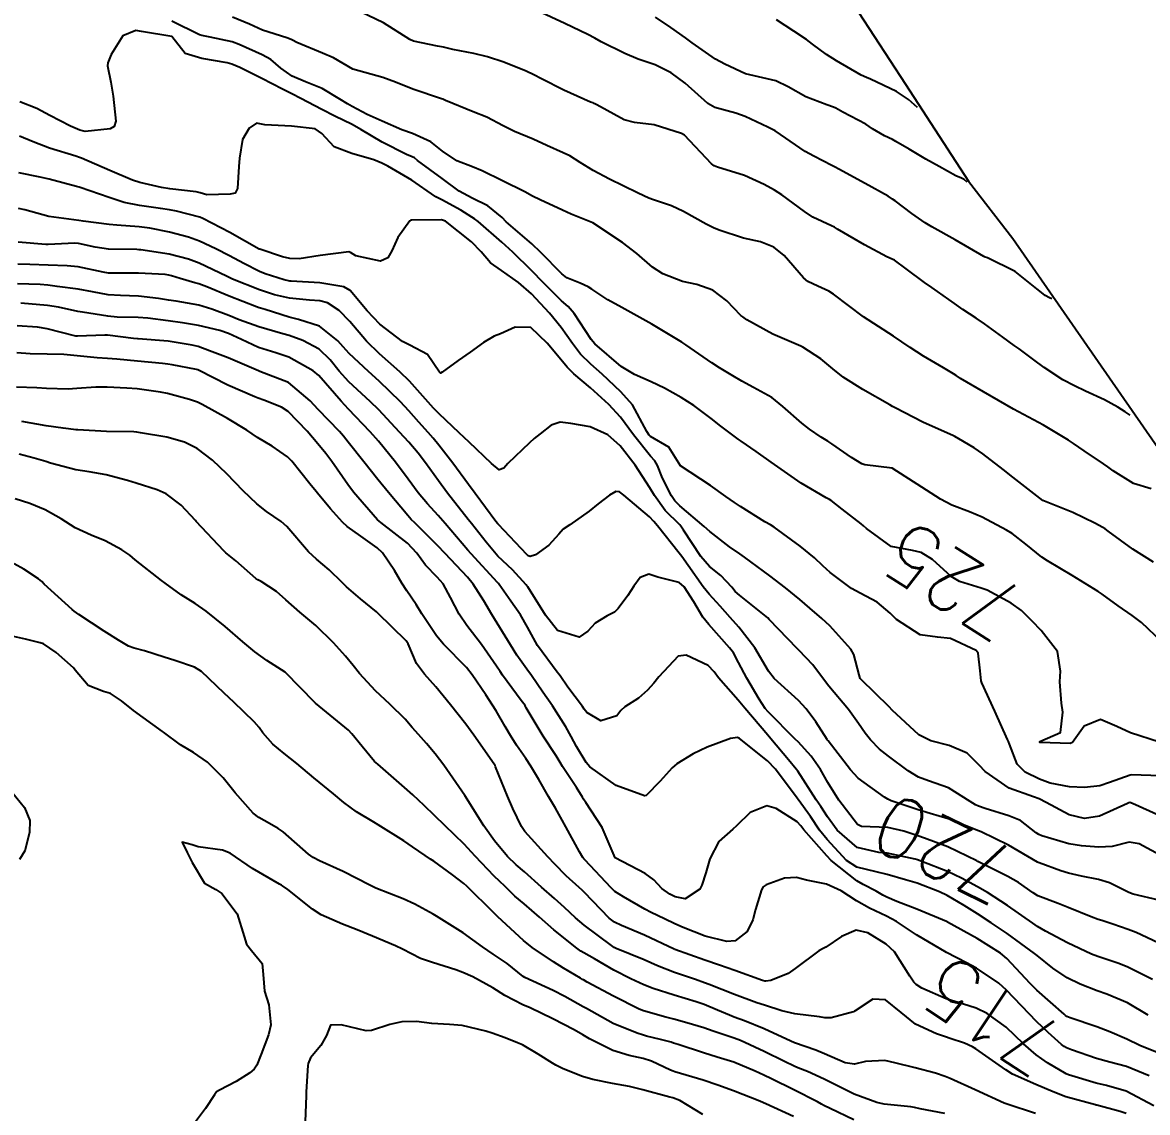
# Model space of a CAD drawing. Header units: metres. Extents: x 298520 to 308411, y 7433745 to 7450750.
# Drawn here: x 305532.9 to 305607.4, y 7436467 to 7436539.2 of the extents above; entities that cross this region are included whole.
import ezdxf
from ezdxf.enums import TextEntityAlignment as Align

# ---------------------------------------------------------------- set-up
doc = ezdxf.new("R2010")
doc.units = ezdxf.units.M
doc.header["$LTSCALE"] = 10
for name, color, linetype in [('Area', 45, 'Continuous'), ('Cotas', 45, 'Continuous'), ('Curvas de Nivel 1m', 11, 'Continuous'), ('Curvas de Nivel 5m', 15, 'Continuous')]:
    doc.layers.add(name, color=color, linetype=linetype)
doc.styles.add('Style-STANDARD', font='STANDARD.shx')

msp = doc.modelspace()

# ---------------------------------------------------------------- linework, layer by layer
at = {"layer": 'Area'}
msp.add_polyline3d([(305587.19, 7436541.479, 732.199), (305591.338, 7436535.098, 731.089), (305595.517, 7436528.677, 730.798), (305598.457, 7436524.889, 729.808), (305609.538, 7436508.888, 736.988), (305611.935, 7436505.524, 727.309), (305613.51, 7436502.892, 727.559), (305615.426, 7436500.103, 727.449), (305616.192, 7436498.815, 727.229), (305619.099, 7436494.772, 728.518), (305624.853, 7436486.191, 725.848), (305626.851, 7436483.36, 725.388), (305631.891, 7436475.704, 724.299), (305632.392, 7436474.689, 723.289), (305636.341, 7436469.29, 735.908), (305644.029, 7436458.273, 731.272), (305644.066, 7436458.146, 715.931), (305645.692, 7436455.787, 710.959), (305645.87, 7436455.41, 710.259), (305648.29, 7436452.098, 717.808)], dxfattribs=at)
at = {"layer": 'Curvas de Nivel 1m', "flags": 128}
for points, elevation in [([(305606.213, 7436513.2), (305605.891, 7436513.404), (305605.395, 7436513.708), (305604.503, 7436514.202), (305603.256, 7436514.778), (305602.517, 7436515.123), (305601.762, 7436515.538), (305600.531, 7436516.355), (305599.833, 7436516.857), (305598.858, 7436517.575), (305598.546, 7436517.81), (305597.795, 7436518.347), (305596.568, 7436519.242), (305596.016, 7436519.608), (305595.138, 7436520.181), (305594.582, 7436520.582), (305593.086, 7436521.645), (305592.596, 7436521.976), (305591.381, 7436522.886), (305590.611, 7436523.445), (305590.464, 7436523.524), (305590.112, 7436523.678), (305588.624, 7436524.469), (305586.855, 7436525.502), (305586.642, 7436525.626), (305586.453, 7436525.723), (305585.212, 7436526.305), (305584.652, 7436526.664), (305583.15, 7436527.765), (305582.668, 7436528.076), (305581.987, 7436528.463), (305580.682, 7436529.055), (305578.896, 7436529.611), (305578.691, 7436529.689), (305578.505, 7436529.822), (305576.712, 7436531.715), (305576.524, 7436531.842), (305574.718, 7436532.416), (305573.412, 7436532.572), (305572.721, 7436532.74), (305570.91, 7436533.729), (305570.732, 7436533.828), (305570.674, 7436533.853), (305570.508, 7436533.913), (305568.744, 7436534.692), (305567.259, 7436535.451), (305566.759, 7436535.715), (305566.247, 7436535.965), (305564.769, 7436536.558), (305563.689, 7436536.914), (305562.774, 7436537.125), (305561.398, 7436537.402), (305560.778, 7436537.539), (305560.363, 7436537.621), (305558.782, 7436537.947), (305558.539, 7436538.062), (305556.799, 7436539.167), (305554.813, 7436540.1)], 729), ([(305607.761, 7436503.466), (305606.386, 7436504.322), (305604.754, 7436505.505), (305604.552, 7436505.656), (305604.405, 7436505.757), (305603.881, 7436506.043), (305602.415, 7436506.751), (305600.423, 7436507.55), (305598.445, 7436509.078), (305597.8, 7436509.587), (305596.463, 7436510.635), (305595.883, 7436511.025), (305594.874, 7436511.624), (305594.619, 7436511.773), (305594.475, 7436511.844), (305594.115, 7436511.995), (305592.484, 7436512.724), (305590.654, 7436513.668), (305590.494, 7436513.759), (305590.302, 7436513.867), (305588.511, 7436514.885), (305587.217, 7436515.713), (305586.528, 7436516.264), (305585.731, 7436516.928), (305584.542, 7436517.692), (305584.416, 7436517.751), (305582.555, 7436518.56), (305580.851, 7436519.505), (305580.571, 7436519.689), (305580.456, 7436519.792), (305579.524, 7436520.747), (305578.589, 7436521.465), (305577.545, 7436521.83), (305576.595, 7436522.042), (305575.279, 7436522.539), (305574.604, 7436522.989), (305573.572, 7436523.88), (305572.624, 7436524.608), (305570.643, 7436525.91), (305569.215, 7436526.498), (305568.651, 7436526.753), (305567.165, 7436527.448), (305566.66, 7436527.694), (305566.147, 7436527.965), (305564.674, 7436528.711), (305563.329, 7436529.354), (305562.687, 7436529.626), (305561.653, 7436530.02), (305560.699, 7436530.665), (305559.937, 7436531.274), (305558.711, 7436531.826), (305558.02, 7436532.067), (305556.719, 7436532.643), (305555.717, 7436533.096), (305554.728, 7436533.622), (305554.422, 7436533.797), (305553.907, 7436534.112), (305552.743, 7436534.815), (305551.628, 7436535.263), (305550.755, 7436535.638), (305550.009, 7436536.161), (305549.34, 7436536.743), (305548.772, 7436537.049), (305547.254, 7436537.72), (305546.78, 7436537.893), (305545.33, 7436538.215), (305544.784, 7436538.318), (305544.633, 7436538.375), (305542.798, 7436539.28)], 727), ([(305607.592, 7436508.312), (305606.441, 7436508.667), (305605.079, 7436509.501), (305604.724, 7436509.774), (305604.457, 7436509.964), (305603.162, 7436510.827), (305602.471, 7436511.306), (305602.133, 7436511.533), (305600.483, 7436512.527), (305599.811, 7436512.885), (305598.493, 7436513.58), (305596.51, 7436514.723), (305594.98, 7436515.623), (305594.702, 7436515.805), (305594.526, 7436515.922), (305593.852, 7436516.314), (305592.537, 7436517.09), (305591.663, 7436517.659), (305590.554, 7436518.417), (305588.573, 7436519.7), (305586.588, 7436521.197), (305586.26, 7436521.395), (305585.534, 7436521.736), (305584.889, 7436522.039), (305584.598, 7436522.275), (305583.307, 7436523.763), (305582.621, 7436524.317), (305581.74, 7436524.665), (305580.63, 7436524.906), (305579.021, 7436525.43), (305578.639, 7436525.587), (305578.154, 7436525.825), (305576.651, 7436526.676), (305575.858, 7436527.055), (305574.659, 7436527.44), (305574.351, 7436527.556), (305573.654, 7436527.875), (305572.67, 7436528.359), (305571.761, 7436528.815), (305570.685, 7436529.381), (305569.814, 7436529.923), (305569.129, 7436530.365), (305568.699, 7436530.563), (305567.614, 7436531.041), (305566.708, 7436531.452), (305565.46, 7436531.973), (305564.717, 7436532.343), (305563.635, 7436532.909), (305562.726, 7436533.279), (305560.904, 7436534.028), (305560.734, 7436534.1), (305560.629, 7436534.137), (305558.743, 7436534.763), (305557.592, 7436535.23), (305556.755, 7436535.541), (305554.763, 7436536.1), (305553.486, 7436536.835), (305552.773, 7436537.162), (305551.074, 7436537.853), (305550.782, 7436538.013), (305550.688, 7436538.058), (305550.408, 7436538.156), (305548.79, 7436538.675), (305547.924, 7436539.061), (305546.803, 7436539.531)], 728), ([(305595.433, 7436528.62), (305595.237, 7436528.79), (305595.059, 7436528.873), (305594.684, 7436529.025), (305593.563, 7436529.641), (305592.698, 7436530.145), (305591.577, 7436530.789), (305590.709, 7436531.314), (305590.477, 7436531.44), (305589.954, 7436531.681), (305589.17, 7436532.145), (305588.72, 7436532.458), (305587.19, 7436533.254), (305586.731, 7436533.506), (305586.582, 7436533.573), (305586.144, 7436533.729), (305584.741, 7436534.263), (305583.59, 7436534.922), (305582.756, 7436535.316), (305580.763, 7436535.79), (305579.38, 7436536.422), (305578.772, 7436536.757), (305577.224, 7436537.836), (305576.788, 7436538.156), (305575.804, 7436538.844), (305574.808, 7436539.531)], 731), ([(305592.143, 7436533.55), (305591.533, 7436534.082), (305590.747, 7436534.616), (305589.034, 7436535.421), (305588.76, 7436535.532), (305588.414, 7436535.703), (305586.772, 7436536.649), (305586.111, 7436537.065), (305585.192, 7436537.744), (305584.787, 7436538.047), (305583.953, 7436538.601), (305582.807, 7436539.347)], 732), ([(305608.314, 7436498.182), (305606.957, 7436499.474), (305606.337, 7436499.934), (305605.424, 7436500.574), (305604.351, 7436501.331), (305604.083, 7436501.513), (305602.363, 7436502.57), (305600.735, 7436503.546), (305600.377, 7436503.793), (305599.299, 7436504.657), (305598.399, 7436505.346), (305598.023, 7436505.584), (305596.411, 7436506.431), (305595.588, 7436506.786), (305594.419, 7436507.238), (305593.662, 7436507.638), (305592.434, 7436508.416), (305590.453, 7436509.67), (305588.653, 7436509.895), (305588.456, 7436509.962), (305587.778, 7436510.389), (305586.469, 7436511.297), (305586.208, 7436511.462), (305585.763, 7436511.731), (305584.997, 7436512.261), (305584.482, 7436512.663), (305583.225, 7436513.763), (305582.502, 7436514.35), (305581.284, 7436515.01), (305580.518, 7436515.444), (305579.928, 7436515.799), (305579.039, 7436516.323), (305578.531, 7436516.653), (305576.807, 7436517.837), (305576.546, 7436518.015), (305576.104, 7436518.293), (305574.563, 7436519.209), (305573.375, 7436519.882), (305572.577, 7436520.325), (305571.649, 7436520.832), (305570.589, 7436521.535), (305570.353, 7436521.676), (305569.822, 7436521.922), (305568.943, 7436522.281), (305568.599, 7436522.542), (305567.222, 7436523.954), (305566.622, 7436524.534), (305564.92, 7436525.977), (305564.646, 7436526.264), (305563.707, 7436527.048), (305562.658, 7436527.546), (305561.803, 7436528.019), (305560.675, 7436528.855), (305559.054, 7436530.055), (305558.853, 7436530.216), (305558.695, 7436530.293), (305558.318, 7436530.443), (305556.705, 7436531.261), (305555.308, 7436532.094), (305554.716, 7436532.424), (305553.586, 7436532.981), (305552.726, 7436533.432), (305551.338, 7436534.144), (305550.737, 7436534.45), (305550.127, 7436534.774), (305548.752, 7436535.483), (305547.299, 7436536.195), (305546.765, 7436536.425), (305546.453, 7436536.516), (305544.769, 7436536.802), (305543.675, 7436537.14), (305542.783, 7436538.25), (305540.788, 7436538.586), (305540.419, 7436538.645), (305539.547, 7436538.289), (305538.77, 7436537.054), (305538.56, 7436536.507), (305538.54, 7436536.302), (305538.747, 7436535.242), (305538.919, 7436534.297), (305539.079, 7436532.657), (305538.98, 7436532.296), (305538.711, 7436532.145), (305537.06, 7436531.966), (305536.71, 7436532.063), (305536.096, 7436532.326), (305534.72, 7436533.031), (305533.868, 7436533.497), (305532.729, 7436533.935)], 726), ([(305608.211, 7436489.323), (305606.306, 7436489.384), (305606.211, 7436489.365), (305604.838, 7436488.866), (305604.2, 7436488.643), (305603.185, 7436488.534), (305602.199, 7436488.588), (305600.908, 7436488.837), (305600.206, 7436489.105), (305599.255, 7436489.564), (305598.727, 7436490.081), (305598.231, 7436491.406), (305598.163, 7436491.581), (305598.088, 7436491.728), (305597.257, 7436493.59), (305596.399, 7436495.481), (305596.36, 7436495.599), (305596.29, 7436496.264), (305596.144, 7436497.445), (305596.02, 7436497.604), (305594.314, 7436498.395), (305593.466, 7436498.488), (305592.318, 7436498.639), (305590.755, 7436499.666), (305590.337, 7436500.08), (305589.471, 7436500.81), (305588.35, 7436501.399), (305587.777, 7436501.706), (305586.363, 7436502.773), (305585.865, 7436503.224), (305585.317, 7436503.736), (305584.384, 7436504.521), (305582.656, 7436505.767), (305582.404, 7436505.926), (305582.041, 7436506.139), (305580.416, 7436507.141), (305580.024, 7436507.401), (305579.449, 7436507.805), (305578.434, 7436508.526), (305576.453, 7436509.84), (305575.68, 7436511.067), (305574.472, 7436511.78), (305574.374, 7436511.871), (305574.234, 7436512.114), (305573.271, 7436513.882), (305572.506, 7436514.732), (305571.263, 7436515.903), (305570.529, 7436516.559), (305569.835, 7436517.219), (305569.311, 7436517.928), (305568.559, 7436518.998), (305567.785, 7436519.948), (305566.586, 7436521.222), (305565.738, 7436521.969), (305564.601, 7436522.765), (305563.888, 7436523.273), (305563.273, 7436524), (305562.623, 7436524.671), (305560.901, 7436526.027), (305560.644, 7436526.122), (305558.672, 7436526.089), (305558.643, 7436526.089), (305558.605, 7436526.099), (305558.534, 7436526.061), (305557.741, 7436524.954), (305557.342, 7436524.073), (305557.079, 7436523.604), (305556.606, 7436523.384), (305554.962, 7436523.743), (305554.612, 7436523.967), (305554.506, 7436523.996), (305552.609, 7436523.748), (305551.213, 7436523.538), (305550.607, 7436523.553), (305550.118, 7436523.667), (305548.613, 7436524.167), (305548.581, 7436524.18), (305546.629, 7436525.273), (305544.838, 7436526.218), (305544.644, 7436526.296), (305543.098, 7436526.694), (305542.648, 7436526.773), (305542.044, 7436526.861), (305540.651, 7436527.067), (305539.638, 7436527.27), (305538.656, 7436527.588), (305536.726, 7436528.256), (305536.662, 7436528.275), (305536.476, 7436528.322), (305534.67, 7436528.804), (305534.072, 7436528.949), (305532.676, 7436529.239)], 724), ([(305608.175, 7436486.668), (305606.357, 7436487.478), (305606.184, 7436487.541), (305606.134, 7436487.531), (305606.04, 7436487.482), (305604.174, 7436486.655), (305603.195, 7436486.498), (305602.175, 7436486.723), (305600.653, 7436487.545), (305600.187, 7436487.799), (305599.813, 7436487.931), (305598.197, 7436488.498), (305596.605, 7436489.596), (305596.217, 7436490.029), (305595.427, 7436490.814), (305594.23, 7436491.331), (305593.011, 7436491.642), (305592.237, 7436492.029), (305590.463, 7436493.668), (305590.256, 7436493.882), (305588.411, 7436495.698), (305588.354, 7436495.769), (305588.286, 7436495.995), (305587.931, 7436497.336), (305587.727, 7436497.706), (305586.326, 7436499.238), (305585.801, 7436499.728), (305585.003, 7436500.404), (305584.345, 7436500.982), (305583.406, 7436501.759), (305582.361, 7436502.55), (305580.696, 7436503.787), (305580.376, 7436504.02), (305579.7, 7436504.483), (305578.398, 7436505.49), (305578.025, 7436505.824), (305576.416, 7436507.195), (305576.086, 7436507.511), (305575.857, 7436507.848), (305575.274, 7436509.024), (305574.938, 7436509.863), (305574.749, 7436510.159), (305574.459, 7436510.465), (305573.351, 7436511.881), (305572.485, 7436513.066), (305571.717, 7436513.898), (305570.509, 7436514.995), (305569.392, 7436515.927), (305568.954, 7436516.361), (305568.532, 7436516.868), (305567.634, 7436517.949), (305566.558, 7436518.998), (305565.523, 7436519.006), (305564.552, 7436518.58), (305564.114, 7436518.422), (305563.409, 7436517.997), (305562.536, 7436517.363), (305561.747, 7436516.802), (305560.674, 7436516.028), (305560.574, 7436515.978), (305560.523, 7436516.003), (305560.503, 7436516.03), (305559.701, 7436517.209), (305558.541, 7436517.823), (305558.063, 7436518.065), (305556.56, 7436519.211), (305555.73, 7436520.088), (305554.586, 7436521.437), (305554.173, 7436521.69), (305552.591, 7436521.94), (305550.692, 7436522.049), (305550.592, 7436522.061), (305550.516, 7436522.075), (305550.231, 7436522.155), (305548.964, 7436522.542), (305548.598, 7436522.69), (305547.565, 7436523.228), (305546.608, 7436523.745), (305545.705, 7436524.209), (305544.62, 7436524.709), (305543.889, 7436524.966), (305542.629, 7436525.307), (305541.335, 7436525.56), (305540.634, 7436525.648), (305539.151, 7436525.776), (305538.636, 7436525.817), (305536.932, 7436526.023), (305536.639, 7436526.066), (305534.643, 7436526.34), (305533.061, 7436526.778), (305532.648, 7436526.872)], 723), ([(305608.142, 7436484.097), (305606.806, 7436484.82), (305606.155, 7436484.923), (305605.014, 7436484.633), (305604.149, 7436484.597), (305602.992, 7436484.68), (305602.152, 7436484.809), (305600.372, 7436485.336), (305600.161, 7436485.423), (305599.98, 7436485.553), (305598.953, 7436486.351), (305598.174, 7436486.672), (305596.615, 7436487.159), (305596.18, 7436487.31), (305595.972, 7436487.394), (305595.619, 7436487.608), (305594.196, 7436488.532), (305592.867, 7436488.98), (305592.206, 7436489.219), (305591.511, 7436489.657), (305590.222, 7436490.617), (305589.629, 7436491.081), (305589.019, 7436491.688), (305588.679, 7436492.135), (305588.244, 7436492.788), (305587.568, 7436493.707), (305586.276, 7436495.259), (305585.921, 7436495.725), (305585.214, 7436496.658), (305584.302, 7436497.622), (305584.173, 7436497.751), (305582.331, 7436499.673), (305582.224, 7436499.771), (305580.348, 7436501.265), (305580.076, 7436501.52), (305579.843, 7436501.798), (305579.118, 7436502.566), (305578.367, 7436503.18), (305577.798, 7436503.826), (305576.654, 7436505.582), (305576.482, 7436505.839), (305576.404, 7436505.92), (305575.439, 7436506.88), (305574.743, 7436507.865), (305574.431, 7436508.383), (305573.455, 7436509.88), (305572.466, 7436511.17), (305571.645, 7436511.898), (305570.478, 7436512.409), (305569.188, 7436512.637), (305568.481, 7436512.729), (305567.888, 7436512.537), (305567.158, 7436511.953), (305566.78, 7436511.646), (305566.467, 7436511.366), (305565.038, 7436509.981), (305564.753, 7436509.681), (305564.447, 7436509.567), (305563.954, 7436509.995), (305562.467, 7436511.395), (305561.803, 7436512.017), (305560.485, 7436513.269), (305560.103, 7436513.649), (305559.764, 7436514.041), (305558.514, 7436515.442), (305557.877, 7436516.066), (305556.535, 7436517.24), (305555.67, 7436518.089), (305554.562, 7436519.393), (305553.875, 7436520.11), (305553.088, 7436520.632), (305552.579, 7436520.764), (305551.911, 7436520.805), (305550.581, 7436520.938), (305549.578, 7436521.16), (305548.586, 7436521.477), (305546.802, 7436522.198), (305546.594, 7436522.301), (305546.4, 7436522.397), (305544.603, 7436523.249), (305543.891, 7436523.516), (305542.609, 7436523.847), (305540.743, 7436524.137), (305540.612, 7436524.144), (305540.486, 7436524.146), (305538.612, 7436524.178), (305537.71, 7436524.309), (305536.616, 7436524.552), (305536.365, 7436524.574), (305534.615, 7436524.494), (305534.462, 7436524.495), (305532.617, 7436524.648)], 722), ([(305608.109, 7436481.08), (305606.421, 7436481.477), (305606.114, 7436481.588), (305604.853, 7436482.231), (305604.122, 7436482.458), (305602.981, 7436482.665), (305602.126, 7436482.871), (305601.623, 7436483.033), (305600.194, 7436483.549), (305600.133, 7436483.574), (305600.08, 7436483.605), (305598.15, 7436484.721), (305596.352, 7436485.598), (305596.164, 7436485.674), (305594.778, 7436486.23), (305594.171, 7436486.466), (305592.983, 7436486.833), (305592.177, 7436487.07), (305590.396, 7436487.668), (305590.184, 7436487.764), (305589.95, 7436487.91), (305588.205, 7436489.159), (305587.711, 7436489.705), (305586.232, 7436491.622), (305586.187, 7436491.676), (305586.158, 7436491.721), (305585.405, 7436492.893), (305584.781, 7436493.742), (305584.261, 7436494.31), (305582.652, 7436495.766), (305582.288, 7436496.253), (305581.378, 7436497.779), (305580.323, 7436499.15), (305579.75, 7436499.799), (305579.079, 7436500.548), (305578.348, 7436501.339), (305577.964, 7436501.824), (305576.966, 7436503.235), (305576.539, 7436503.838), (305576.376, 7436504.064), (305574.932, 7436505.862), (305574.694, 7436506.153), (305574.409, 7436506.451), (305572.713, 7436507.887), (305572.426, 7436508.111), (305572.176, 7436508.143), (305571.751, 7436507.897), (305571.003, 7436507.319), (305570.412, 7436506.834), (305569.13, 7436505.929), (305568.696, 7436505.638), (305568.393, 7436505.307), (305567.748, 7436504.581), (305566.852, 7436503.955), (305566.5, 7436503.83), (305566.372, 7436503.886), (305566.333, 7436503.921), (305566.292, 7436503.961), (305564.402, 7436505.948), (305564.37, 7436505.99), (305564.243, 7436506.154), (305562.865, 7436508.006), (305562.432, 7436508.604), (305561.398, 7436510.021), (305560.465, 7436511.209), (305560.089, 7436511.656), (305559.754, 7436512.041), (305559.146, 7436512.716), (305558.487, 7436513.466), (305557.922, 7436514.066), (305556.513, 7436515.449), (305555.802, 7436516.087), (305554.535, 7436517.265), (305554.141, 7436517.708), (305553.789, 7436518.111), (305552.557, 7436519.071), (305551.186, 7436519.521), (305550.566, 7436519.666), (305548.97, 7436520.174), (305548.662, 7436520.267), (305548.574, 7436520.299), (305548.391, 7436520.365), (305546.582, 7436521.071), (305545.112, 7436521.691), (305544.59, 7436521.881), (305544.323, 7436521.956), (305543.353, 7436522.239), (305542.764, 7436522.417), (305542.595, 7436522.458), (305542.356, 7436522.492), (305540.596, 7436522.581), (305538.879, 7436522.579), (305538.596, 7436522.595), (305538.241, 7436522.659), (305536.6, 7436523.005), (305535.858, 7436523.07), (305534.601, 7436523.11), (305533.399, 7436523.156), (305532.601, 7436523.187)], 721), ([(305607.687, 7436475.823), (305606.055, 7436476.643), (305605.452, 7436476.884), (305604.061, 7436477.347), (305603.657, 7436477.514), (305602.074, 7436478.264), (305600.607, 7436479.03), (305600.09, 7436479.34), (305599.763, 7436479.563), (305598.104, 7436480.723), (305596.774, 7436481.593), (305596.117, 7436481.978), (305595.052, 7436482.546), (305594.126, 7436482.98), (305592.435, 7436483.647), (305592.135, 7436483.757), (305591.981, 7436483.806), (305590.141, 7436484.206), (305589.585, 7436484.235), (305588.146, 7436484.572), (305586.83, 7436485.713), (305586.172, 7436486.596), (305585.733, 7436487.281), (305585.443, 7436487.731), (305584.211, 7436489.619), (305584.115, 7436489.751), (305583.595, 7436490.38), (305582.438, 7436491.768), (305582.235, 7436492.001), (305580.716, 7436493.785), (305580.261, 7436494.329), (305578.971, 7436495.81), (305578.674, 7436496.201), (305578.291, 7436496.622), (305576.821, 7436497.311), (305576.297, 7436497.226), (305575.018, 7436495.859), (305574.684, 7436495.457), (305574.27, 7436494.978), (305573.682, 7436494.455), (305572.778, 7436493.885), (305572.504, 7436493.634), (305572.247, 7436493.298), (305571.181, 7436492.963), (305570.249, 7436493.5), (305570.076, 7436493.738), (305569.964, 7436493.914), (305569.009, 7436495.191), (305568.494, 7436495.937), (305568.398, 7436496.052), (305568.285, 7436496.167), (305566.995, 7436497.953), (305566.321, 7436499.167), (305565.862, 7436499.967), (305565.232, 7436500.867), (305564.457, 7436501.988), (305564.41, 7436502.045), (305564.354, 7436502.104), (305562.6, 7436504.008), (305562.377, 7436504.26), (305560.871, 7436506.025), (305560.408, 7436506.555), (305559.701, 7436507.326), (305559.089, 7436508.05), (305558.436, 7436508.946), (305557.594, 7436510.069), (305556.467, 7436511.46), (305555.915, 7436512.086), (305554.488, 7436513.586), (305554.233, 7436513.846), (305553.993, 7436514.107), (305552.518, 7436515.814), (305552.154, 7436516.134), (305550.532, 7436517.033), (305549.686, 7436517.314), (305548.538, 7436517.67), (305547.413, 7436518.191), (305546.549, 7436518.587), (305545.96, 7436518.798), (305544.557, 7436519.13), (305543.497, 7436519.298), (305542.561, 7436519.431), (305541.211, 7436519.615), (305540.564, 7436519.657), (305539.173, 7436519.682), (305538.565, 7436519.74), (305536.873, 7436520.012), (305536.569, 7436520.06), (305535.293, 7436520.333), (305534.574, 7436520.45), (305532.81, 7436520.601)], 719), ([(305607.402, 7436473.466), (305606.025, 7436474.299), (305604.673, 7436474.86), (305604.037, 7436475.086), (305602.906, 7436475.521), (305602.047, 7436475.946), (305601.102, 7436476.593), (305600.061, 7436477.415), (305599.877, 7436477.562), (305598.082, 7436478.884), (305597.017, 7436479.591), (305596.099, 7436480.183), (305595.229, 7436480.738), (305594.11, 7436481.385), (305593.6, 7436481.635), (305592.119, 7436482.208), (305591.351, 7436482.427), (305590.124, 7436482.782), (305589.41, 7436482.965), (305588.129, 7436483.272), (305587.441, 7436483.707), (305586.154, 7436485.097), (305585.654, 7436485.728), (305585.054, 7436486.619), (305584.247, 7436487.749), (305584.184, 7436487.835), (305582.744, 7436489.765), (305582.218, 7436490.315), (305580.352, 7436491.789), (305580.233, 7436491.845), (305579.76, 7436491.797), (305578.227, 7436491.222), (305577.291, 7436490.761), (305576.216, 7436490.118), (305575.901, 7436489.845), (305575.098, 7436488.958), (305574.185, 7436488.008), (305574.065, 7436487.991), (305572.195, 7436488.67), (305570.453, 7436489.908), (305570.216, 7436490.196), (305569.571, 7436491.265), (305569.214, 7436491.925), (305568.868, 7436492.56), (305568.249, 7436493.533), (305567.976, 7436493.943), (305567.354, 7436494.861), (305566.596, 7436495.957), (305566.287, 7436496.382), (305565.625, 7436497.299), (305565.203, 7436497.976), (305564.324, 7436499.423), (305563.965, 7436499.994), (305563.432, 7436500.909), (305562.732, 7436502.006), (305562.357, 7436502.465), (305560.891, 7436504.025), (305560.381, 7436504.559), (305558.869, 7436506.053), (305558.637, 7436506.288), (305558.408, 7436506.549), (305557.129, 7436508.073), (305556.436, 7436508.929), (305555.5, 7436510.09), (305554.466, 7436511.394), (305554.156, 7436511.79), (305553.878, 7436512.109), (305553.189, 7436512.829), (305552.487, 7436513.567), (305551.958, 7436514.135), (305550.511, 7436515.341), (305548.615, 7436516.085), (305548.522, 7436516.113), (305548.365, 7436516.182), (305546.531, 7436516.974), (305545.293, 7436517.454), (305544.538, 7436517.724), (305544.141, 7436517.828), (305542.541, 7436518.077), (305540.574, 7436518.238), (305540.543, 7436518.24), (305540.515, 7436518.243), (305540.26, 7436518.274), (305538.546, 7436518.479), (305538.354, 7436518.494), (305536.544, 7436518.418), (305536.437, 7436518.428), (305534.551, 7436518.902), (305533.894, 7436519.008), (305532.554, 7436519.099)], 718), ([(305607.988, 7436470.992), (305606.858, 7436471.471), (305605.997, 7436471.875), (305604.873, 7436472.368), (305604.005, 7436472.693), (305602.25, 7436473.288), (305602.012, 7436473.395), (305601.932, 7436473.451), (305601.839, 7436473.533), (305600.036, 7436475.117), (305599.596, 7436475.564), (305598.059, 7436477.232), (305597.64, 7436477.584), (305596.077, 7436478.547), (305594.122, 7436479.63), (305594.105, 7436479.641), (305594.059, 7436479.665), (305592.101, 7436480.489), (305590.774, 7436480.995), (305590.109, 7436481.281), (305589.853, 7436481.417), (305589.412, 7436481.681), (305588.544, 7436482.121), (305588.12, 7436482.364), (305586.425, 7436483.717), (305586.137, 7436484.013), (305584.61, 7436485.743), (305584.418, 7436485.998), (305584.168, 7436486.271), (305582.786, 7436487.155), (305582.178, 7436487.328), (305581.07, 7436486.885), (305580.165, 7436486.012), (305579.922, 7436485.794), (305578.995, 7436484.963), (305578.396, 7436483.816), (305578.124, 7436482.887), (305577.864, 7436482.074), (305577.729, 7436481.824), (305576.763, 7436481.176), (305576.108, 7436481.312), (305575.747, 7436481.483), (305575.227, 7436481.853), (305574.686, 7436482.429), (305574.123, 7436482.851), (305572.133, 7436483.89), (305571.28, 7436485.899), (305570.179, 7436487.556), (305570.041, 7436487.771), (305569.962, 7436487.913), (305569.565, 7436488.547), (305568.65, 7436489.933), (305568.485, 7436490.205), (305568.22, 7436490.631), (305567.373, 7436491.949), (305566.252, 7436493.822), (305566.2, 7436493.908), (305566.167, 7436493.961), (305565.918, 7436494.305), (305564.67, 7436495.984), (305564.513, 7436496.214), (305564.289, 7436496.565), (305563.289, 7436498), (305562.322, 7436499.261), (305561.802, 7436500.015), (305561.237, 7436501.128), (305560.748, 7436502.026), (305560.357, 7436502.47), (305559.584, 7436503.26), (305559.012, 7436504.05), (305558.383, 7436504.723), (305556.62, 7436506.078), (305556.405, 7436506.269), (305554.818, 7436508.096), (305554.43, 7436508.599), (305553.377, 7436510.116), (305552.982, 7436510.646), (305552.465, 7436511.294), (305551.753, 7436512.137), (305550.486, 7436513.429), (305550.046, 7436513.715), (305548.882, 7436514.174), (305548.495, 7436514.316), (305548.276, 7436514.402), (305546.508, 7436515.174), (305544.566, 7436516.176), (305544.523, 7436516.196), (305544.419, 7436516.222), (305542.805, 7436516.525), (305542.526, 7436516.565), (305542.174, 7436516.605), (305540.528, 7436516.767), (305539.144, 7436516.906), (305538.529, 7436516.946), (305537.859, 7436516.977), (305536.531, 7436517.114), (305535.651, 7436517.21), (305534.532, 7436517.217), (305533.425, 7436517.25), (305532.532, 7436517.309)], 717), ([(305607.466, 7436469.465), (305605.979, 7436470.073), (305604.857, 7436470.372), (305603.984, 7436470.603), (305602.335, 7436471.181), (305601.991, 7436471.317), (305601.853, 7436471.393), (305601.672, 7436471.535), (305600.775, 7436472.323), (305600.008, 7436473.051), (305599.527, 7436473.565), (305598.036, 7436475.133), (305597.519, 7436475.585), (305596.053, 7436476.585), (305595.389, 7436476.943), (305594.063, 7436477.63), (305592.08, 7436478.786), (305590.748, 7436479.663), (305590.096, 7436480.016), (305588.963, 7436480.548), (305588.106, 7436481.037), (305587.084, 7436481.71), (305586.117, 7436482.136), (305584.785, 7436482.406), (305584.121, 7436482.586), (305583.346, 7436482.532), (305582.116, 7436482.094), (305581.924, 7436481.963), (305581.813, 7436481.773), (305581.409, 7436480.468), (305581.241, 7436479.779), (305580.862, 7436479.001), (305580.072, 7436478.401), (305579.526, 7436478.344), (305578.076, 7436478.707), (305576.634, 7436479.285), (305576.088, 7436479.529), (305575.396, 7436479.85), (305574.509, 7436480.276), (305574.099, 7436480.497), (305572.691, 7436481.3), (305572.111, 7436481.663), (305571.856, 7436481.893), (305570.131, 7436483.753), (305570.052, 7436483.831), (305569.989, 7436483.912), (305569.772, 7436484.282), (305568.868, 7436485.929), (305568.619, 7436486.385), (305568.175, 7436487.176), (305567.723, 7436487.945), (305567.087, 7436489.064), (305566.555, 7436489.957), (305566.218, 7436490.455), (305565.601, 7436491.344), (305565.198, 7436491.976), (305564.843, 7436492.585), (305564.249, 7436493.617), (305564.024, 7436493.992), (305563.578, 7436494.682), (305562.678, 7436496.006), (305562.288, 7436496.483), (305560.774, 7436498.025), (305560.311, 7436498.573), (305559.329, 7436500.045), (305558.952, 7436500.663), (305558.348, 7436501.569), (305558.017, 7436502.063), (305557.521, 7436502.908), (305556.731, 7436504.076), (305556.378, 7436504.406), (305555.29, 7436505.19), (305554.399, 7436505.829), (305554.094, 7436506.105), (305553.283, 7436506.988), (305552.422, 7436508.022), (305552.335, 7436508.131), (305551.917, 7436508.648), (305550.74, 7436510.147), (305550.456, 7436510.442), (305549.425, 7436511.128), (305548.468, 7436511.711), (305547.751, 7436512.187), (305546.481, 7436512.969), (305544.807, 7436513.899), (305544.491, 7436514.051), (305544.368, 7436514.098), (305543.967, 7436514.228), (305542.499, 7436514.634), (305542.034, 7436514.72), (305540.503, 7436514.925), (305539.806, 7436514.977), (305538.504, 7436515.033), (305537.761, 7436515.051), (305536.502, 7436514.947), (305535.923, 7436514.904), (305534.502, 7436514.947), (305533.864, 7436514.988), (305532.503, 7436515.039)], 716), ([(305605.938, 7436466.968), (305605.56, 7436467.106), (305603.999, 7436467.509), (305603.943, 7436467.525), (305603.927, 7436467.527), (305601.951, 7436468.074), (305601.109, 7436468.39), (305599.963, 7436468.887), (305598.43, 7436469.575), (305597.976, 7436469.844), (305597.108, 7436470.462), (305595.989, 7436471.253), (305595.771, 7436471.383), (305595.24, 7436471.611), (305594.305, 7436471.934), (305593.997, 7436472.038), (305593.395, 7436472.24), (305592.005, 7436472.868), (305591.049, 7436473.66), (305590.025, 7436474.499), (305589.179, 7436474.53), (305588.014, 7436473.753), (305587.979, 7436473.735), (305587.894, 7436473.701), (305586.429, 7436473.295), (305586.009, 7436473.305), (305585.647, 7436473.363), (305584.011, 7436473.562), (305583.165, 7436473.758), (305582.018, 7436474.127), (305581.497, 7436474.299), (305580.029, 7436474.843), (305578.35, 7436475.503), (305578.04, 7436475.622), (305577.437, 7436475.826), (305576.047, 7436476.298), (305574.933, 7436476.738), (305574.055, 7436477.127), (305572.199, 7436477.889), (305572.064, 7436477.957), (305571.879, 7436478.078), (305570.086, 7436479.426), (305569.505, 7436479.919), (305568.773, 7436480.604), (305568.106, 7436481.2), (305567.245, 7436481.949), (305566.123, 7436482.957), (305565.589, 7436483.43), (305565.015, 7436483.977), (305564.148, 7436485.002), (305563.45, 7436485.997), (305562.183, 7436488.01), (305560.784, 7436490.024), (305560.22, 7436490.773), (305559.645, 7436491.456), (305559.11, 7436492.047), (305558.703, 7436492.519), (305558.243, 7436493.074), (305557.22, 7436494.07), (305556.266, 7436494.95), (305555.219, 7436496.096), (305554.8, 7436496.615), (305554.294, 7436497.229), (305553.486, 7436498.118), (305552.32, 7436499.256), (305551.271, 7436500.141), (305550.341, 7436500.966), (305549.713, 7436501.526), (305548.703, 7436502.175), (305548.476, 7436502.3), (305548.355, 7436502.387), (305547.023, 7436503.537), (305546.372, 7436504.083), (305546.24, 7436504.201), (305544.402, 7436506.157), (305544.349, 7436506.221), (305543.411, 7436507.233), (305542.42, 7436507.989), (305541.829, 7436508.256), (305540.429, 7436508.685), (305539.856, 7436508.854), (305538.437, 7436509.231), (305537.321, 7436509.43), (305536.442, 7436509.578), (305534.763, 7436510.022), (305534.45, 7436510.123), (305533.685, 7436510.352), (305532.691, 7436510.602)], 714), ([(305599.937, 7436466.954), (305598.065, 7436467.579), (305597.944, 7436467.623), (305597.873, 7436467.652), (305595.957, 7436468.527), (305594.302, 7436469.291), (305593.97, 7436469.424), (305593.338, 7436469.636), (305591.976, 7436469.997), (305590.634, 7436470.325), (305589.981, 7436470.48), (305588.702, 7436470.411), (305587.978, 7436470.238), (305587.361, 7436470.324), (305585.985, 7436470.917), (305585.41, 7436471.151), (305583.992, 7436471.644), (305583.745, 7436471.752), (305582.001, 7436472.565), (305580.696, 7436473.093), (305580.009, 7436473.348), (305579.689, 7436473.474), (305578.907, 7436473.807), (305578.018, 7436474.175), (305577.499, 7436474.347), (305576.027, 7436474.786), (305574.653, 7436475.241), (305574.037, 7436475.482), (305573.166, 7436475.879), (305572.049, 7436476.459), (305570.76, 7436477.199), (305570.06, 7436477.607), (305569.868, 7436477.72), (305569.592, 7436477.917), (305568.081, 7436479.129), (305567.134, 7436479.95), (305566.102, 7436480.835), (305565.496, 7436481.358), (305564.851, 7436481.979), (305564.47, 7436482.338), (305564.12, 7436482.666), (305562.877, 7436484.003), (305562.145, 7436484.792), (305560.865, 7436486.023), (305560.169, 7436486.686), (305559.489, 7436487.353), (305558.742, 7436488.052), (305558.19, 7436488.545), (305556.416, 7436490.078), (305556.215, 7436490.274), (305555.383, 7436491.251), (305554.714, 7436492.103), (305554.474, 7436492.345), (305554.237, 7436492.54), (305552.305, 7436494.129), (305552.254, 7436494.177), (305550.325, 7436496.15), (305550.283, 7436496.182), (305549.072, 7436496.95), (305548.296, 7436497.518), (305547.483, 7436498.188), (305546.318, 7436499.196), (305545.07, 7436500.213), (305544.338, 7436500.714), (305543.411, 7436501.301), (305542.351, 7436502.06), (305542.1, 7436502.253), (305540.366, 7436503.609), (305540.006, 7436503.913), (305539.488, 7436504.283), (305538.382, 7436504.875), (305537.45, 7436505.246), (305536.394, 7436505.74), (305535.467, 7436506.329), (305534.409, 7436506.932), (305533.393, 7436507.335), (305532.416, 7436507.649)], 713), ([(305593.936, 7436466.968), (305592.306, 7436467.28), (305591.94, 7436467.361), (305591.695, 7436467.408), (305589.942, 7436467.579), (305589.444, 7436467.685), (305587.951, 7436468.25), (305586.923, 7436468.746), (305585.966, 7436469.244), (305584.86, 7436469.737), (305584.221, 7436469.992), (305583.976, 7436470.09), (305583.326, 7436470.41), (305581.986, 7436471.073), (305580.433, 7436471.786), (305579.995, 7436471.955), (305578.607, 7436472.419), (305578.001, 7436472.628), (305576.869, 7436472.967), (305576.007, 7436473.199), (305575.491, 7436473.331), (305574.012, 7436473.759), (305573.721, 7436473.873), (305572.031, 7436474.72), (305570.281, 7436475.667), (305570.042, 7436475.803), (305569.972, 7436475.841), (305569.846, 7436475.913), (305568.706, 7436476.587), (305568.054, 7436477.002), (305566.642, 7436477.954), (305566.07, 7436478.41), (305564.37, 7436479.986), (305564.226, 7436480.12), (305564.095, 7436480.237), (305562.304, 7436482.008), (305562.115, 7436482.185), (305561.366, 7436482.772), (305560.129, 7436483.662), (305559.906, 7436483.809), (305559.558, 7436484.039), (305558.724, 7436484.626), (305558.153, 7436485.023), (305556.444, 7436486.077), (305556.165, 7436486.24), (305555.006, 7436486.932), (305554.177, 7436487.551), (305553.486, 7436488.117), (305552.199, 7436489.19), (305551.07, 7436490.141), (305550.219, 7436490.791), (305549.473, 7436491.409), (305548.815, 7436492.171), (305548.565, 7436492.504), (305548.24, 7436492.891), (305546.894, 7436494.194), (305546.262, 7436494.778), (305544.76, 7436496.215), (305544.286, 7436496.511), (305542.993, 7436496.943), (305542.292, 7436497.181), (305540.976, 7436497.583), (305540.298, 7436497.764), (305539.931, 7436497.907), (305539.255, 7436498.286), (305538.312, 7436498.881), (305536.647, 7436499.998), (305536.331, 7436500.215), (305536.189, 7436500.321), (305534.35, 7436502.013), (305534.186, 7436502.177), (305533.973, 7436502.346), (305532.988, 7436502.989), (305532.363, 7436503.339)], 712), ([(305587.931, 7436466.554), (305586.358, 7436467.297), (305585.941, 7436467.497), (305585.794, 7436467.575), (305585.511, 7436467.726), (305583.955, 7436468.525), (305582.477, 7436469.253), (305581.969, 7436469.501), (305581.406, 7436469.776), (305579.979, 7436470.368), (305578.878, 7436470.702), (305577.984, 7436470.972), (305576.304, 7436471.523), (305575.991, 7436471.627), (305575.829, 7436471.68), (305575.138, 7436471.853), (305574.202, 7436472.074), (305573.996, 7436472.139), (305573.589, 7436472.284), (305572.008, 7436472.915), (305570.23, 7436473.908), (305570.024, 7436474.033), (305568.811, 7436474.708), (305568.035, 7436475.108), (305566.144, 7436475.959), (305566.044, 7436476.022), (305564.975, 7436476.899), (305564.058, 7436477.52), (305563.343, 7436477.997), (305562.077, 7436478.926), (305560.306, 7436480.028), (305560.094, 7436480.149), (305558.876, 7436480.824), (305558.104, 7436481.179), (305556.3, 7436481.889), (305556.112, 7436481.967), (305556.038, 7436482.007), (305555.895, 7436482.083), (305554.126, 7436482.988), (305552.566, 7436483.697), (305552.14, 7436483.913), (305551.83, 7436484.133), (305550.157, 7436485.598), (305549.835, 7436485.831), (305549.256, 7436486.164), (305548.54, 7436486.548), (305548.17, 7436486.841), (305546.99, 7436488.192), (305546.198, 7436489.185), (305545.161, 7436490.211), (305544.219, 7436490.849), (305543.367, 7436491.375), (305542.232, 7436492.202), (305542.168, 7436492.251), (305540.254, 7436493.648), (305539.457, 7436494.282), (305538.738, 7436494.763), (305538.269, 7436494.907), (305537.255, 7436495.293), (305536.404, 7436496.319), (305536.284, 7436496.475), (305535.148, 7436497.478), (305534.3, 7436498.054), (305534.081, 7436498.124), (305533.103, 7436498.358), (305532.305, 7436498.535)], 711), ([(305532.182, 7436488.287), (305533.038, 7436487.223), (305533.386, 7436486.352), (305533.367, 7436485.564), (305533.063, 7436484.356), (305532.717, 7436483.778)], 711), ([(305577.934, 7436466.899), (305576.405, 7436467.835), (305575.945, 7436467.992), (305575.738, 7436468.051), (305573.953, 7436468.537), (305573.09, 7436468.745), (305571.959, 7436468.957), (305570.646, 7436469.22), (305569.966, 7436469.423), (305568.693, 7436469.929), (305568.197, 7436470.159), (305567.976, 7436470.29), (305567.04, 7436470.892), (305565.988, 7436471.501), (305565.677, 7436471.652), (305564.847, 7436471.977), (305563.997, 7436472.289), (305563.57, 7436472.424), (305562.005, 7436472.784), (305561.176, 7436472.848), (305560.006, 7436472.93), (305558.994, 7436473.059), (305558.007, 7436473.03), (305557.222, 7436472.851), (305555.999, 7436472.455), (305555.647, 7436472.437), (305554.004, 7436472.83), (305553.299, 7436472.822), (305553.027, 7436472.12), (305552.645, 7436471.465), (305551.978, 7436470.639), (305551.822, 7436470.284), (305551.795, 7436470.132), (305551.689, 7436468.391), (305551.675, 7436468.133), (305551.625, 7436466.434)], 709)]:
    msp.add_lwpolyline(points, dxfattribs=dict(at, elevation=elevation))
at = {"layer": 'Curvas de Nivel 5m', "flags": 128}
for points, elevation in [([(305601.033, 7436520.88), (305600.881, 7436520.957), (305600.588, 7436521.104), (305600.337, 7436521.301), (305600.045, 7436521.558), (305598.604, 7436522.702), (305596.773, 7436523.598), (305596.614, 7436523.655), (305596.521, 7436523.695), (305594.63, 7436524.788), (305593.09, 7436525.646), (305592.646, 7436525.918), (305591.764, 7436526.546), (305590.66, 7436527.367), (305590.485, 7436527.496), (305590.203, 7436527.677), (305588.675, 7436528.531), (305586.931, 7436529.476), (305586.691, 7436529.602), (305586.472, 7436529.723), (305585.281, 7436530.323), (305584.702, 7436530.651), (305583.065, 7436531.766), (305582.715, 7436532.003), (305582.229, 7436532.263), (305580.725, 7436532.967), (305580.106, 7436533.178), (305578.73, 7436533.565), (305578.259, 7436533.825), (305576.753, 7436535.158), (305575.845, 7436535.849), (305574.768, 7436536.376), (305573.656, 7436536.761), (305572.775, 7436537.126), (305571.215, 7436537.906), (305570.786, 7436538.141), (305570.329, 7436538.377), (305568.801, 7436539.122), (305566.984, 7436539.958)], 730), ([(305608.161, 7436491.533), (305606.24, 7436492.16), (305605.335, 7436492.585), (305604.248, 7436493.046), (305603.17, 7436492.595), (305602.388, 7436491.528), (305602.292, 7436491.47), (305602.232, 7436491.463), (305600.265, 7436491.517), (305600.233, 7436491.524), (305600.233, 7436491.579), (305601.603, 7436492.173), (305601.746, 7436493.535), (305601.662, 7436494.136), (305601.558, 7436495.537), (305601.593, 7436496.234), (305601.4, 7436497.539), (305600.324, 7436498.929), (305599.718, 7436499.559), (305599.028, 7436500.258), (305598.345, 7436500.743), (305596.739, 7436501.596), (305596.354, 7436501.741), (305594.91, 7436502.173), (305594.362, 7436502.506), (305593.121, 7436503.643), (305592.38, 7436504.109), (305591.807, 7436504.23), (305590.385, 7436504.5), (305588.757, 7436505.695), (305588.571, 7436505.864), (305588.406, 7436505.994), (305587.16, 7436506.968), (305586.421, 7436507.549), (305586.315, 7436507.615), (305586.091, 7436507.725), (305584.437, 7436508.687), (305582.894, 7436509.766), (305582.456, 7436510.08), (305581.451, 7436510.792), (305580.47, 7436511.471), (305580.276, 7436511.598), (305579.995, 7436511.797), (305579.13, 7436512.461), (305578.484, 7436512.969), (305577.338, 7436513.832), (305576.501, 7436514.36), (305575.398, 7436514.968), (305574.516, 7436515.402), (305573.406, 7436515.881), (305572.528, 7436516.405), (305570.777, 7436517.908), (305570.547, 7436518.187), (305569.417, 7436519.927), (305569.031, 7436520.387), (305568.581, 7436520.765), (305567.38, 7436521.952), (305566.601, 7436522.773), (305565.359, 7436523.973), (305564.623, 7436524.637), (305563.063, 7436526.004), (305562.825, 7436526.187), (305562.646, 7436526.299), (305561.914, 7436526.754), (305560.657, 7436527.452), (305560.266, 7436527.643), (305559.686, 7436528.045), (305558.673, 7436528.753), (305557.089, 7436529.674), (305556.69, 7436529.867), (305556.155, 7436530.085), (305554.697, 7436530.515), (305553.538, 7436530.954), (305552.71, 7436531.829), (305552.277, 7436532.134), (305550.715, 7436532.33), (305548.956, 7436532.417), (305548.716, 7436532.459), (305548.392, 7436532.508), (305547.915, 7436532.188), (305547.46, 7436531.438), (305547.265, 7436530.194), (305547.223, 7436529.657), (305547.14, 7436528.195), (305546.981, 7436527.875), (305546.659, 7436527.811), (305545.098, 7436527.776), (305544.66, 7436527.908), (305544.412, 7436527.975), (305542.662, 7436528.171), (305542.113, 7436528.255), (305540.668, 7436528.596), (305540.198, 7436528.749), (305538.679, 7436529.376), (305536.817, 7436530.193), (305536.692, 7436530.239), (305536.44, 7436530.323), (305534.698, 7436530.867), (305533.627, 7436531.281), (305532.706, 7436531.655)], 725), ([(305608.075, 7436478.256), (305606.605, 7436478.955), (305606.088, 7436479.148), (305605.059, 7436479.496), (305604.326, 7436479.737), (305604.096, 7436479.816), (305603.622, 7436479.99), (305602.104, 7436480.597), (305601.436, 7436480.869), (305600.111, 7436481.373), (305599.783, 7436481.563), (305598.812, 7436482.262), (305598.124, 7436482.657), (305596.214, 7436483.599), (305596.134, 7436483.642), (305596.055, 7436483.681), (305594.148, 7436484.616), (305592.608, 7436485.193), (305592.158, 7436485.341), (305591.233, 7436485.659), (305590.165, 7436485.891), (305588.439, 7436485.969), (305588.167, 7436486.102), (305586.939, 7436487.712), (305586.2, 7436488.868), (305585.715, 7436489.727), (305585.105, 7436490.62), (305584.231, 7436491.558), (305584.04, 7436491.752), (305582.251, 7436493.549), (305582.066, 7436493.772), (305581.653, 7436494.385), (305580.842, 7436495.784), (305580.293, 7436496.828), (305579.953, 7436497.448), (305579.69, 7436497.799), (305578.325, 7436499.324), (305577.933, 7436499.824), (305577.331, 7436500.842), (305576.7, 7436501.837), (305576.356, 7436502.113), (305574.955, 7436502.457), (305574.361, 7436502.669), (305573.784, 7436502.451), (305573.374, 7436501.88), (305572.976, 7436501.255), (305572.338, 7436500.384), (305572.079, 7436500.149), (305571.608, 7436499.897), (305570.807, 7436499.424), (305570.318, 7436498.883), (305569.745, 7436498.485), (305568.318, 7436498.926), (305567.527, 7436499.948), (305566.351, 7436501.817), (305566.289, 7436501.898), (305566.243, 7436501.962), (305565.336, 7436502.949), (305564.372, 7436503.862), (305564.248, 7436503.991), (305563.602, 7436504.78), (305562.617, 7436506.008), (305562.406, 7436506.276), (305561.034, 7436508.024), (305560.435, 7436508.848), (305559.586, 7436510.043), (305559.084, 7436510.676), (305558.466, 7436511.4), (305557.869, 7436512.066), (305556.488, 7436513.546), (305555.928, 7436514.086), (305554.512, 7436515.402), (305553.863, 7436516.11), (305553.263, 7436516.852), (305552.537, 7436517.56), (305551.464, 7436518.141), (305550.547, 7436518.454), (305550.132, 7436518.573), (305548.556, 7436519.029), (305547.252, 7436519.504), (305546.567, 7436519.781), (305545.444, 7436520.211), (305544.575, 7436520.465), (305543.069, 7436520.734), (305542.579, 7436520.812), (305541.916, 7436520.92), (305540.581, 7436521.069), (305539.403, 7436521.109), (305538.582, 7436521.159), (305537.538, 7436521.356), (305536.585, 7436521.54), (305535.211, 7436521.71), (305534.587, 7436521.79), (305534.076, 7436521.836), (305532.588, 7436521.873)], 720), ([(305607.768, 7436467.462), (305605.957, 7436468.432), (305604.64, 7436468.822), (305603.965, 7436468.976), (305602.126, 7436469.528), (305601.974, 7436469.592), (305600.745, 7436470.313), (305599.986, 7436470.852), (305599.157, 7436471.568), (305598.004, 7436472.676), (305596.745, 7436473.593), (305596.018, 7436473.938), (305595.536, 7436474.092), (305594.027, 7436474.556), (305592.424, 7436475.259), (305592.041, 7436475.493), (305591.893, 7436475.651), (305591.636, 7436476.065), (305590.625, 7436477.664), (305590.07, 7436478.172), (305588.853, 7436478.917), (305588.084, 7436479.093), (305587.098, 7436478.689), (305586.067, 7436477.984), (305585.903, 7436477.885), (305585.611, 7436477.727), (305584.051, 7436476.557), (305583.579, 7436476.223), (305582.422, 7436475.766), (305582.098, 7436475.713), (305582.042, 7436475.722), (305581.889, 7436475.772), (305580.049, 7436476.419), (305579.026, 7436476.779), (305578.056, 7436477.106), (305576.09, 7436477.812), (305576.063, 7436477.826), (305576.031, 7436477.84), (305574.076, 7436478.77), (305572.558, 7436479.413), (305572.089, 7436479.632), (305571.742, 7436479.894), (305570.11, 7436481.583), (305569.946, 7436481.747), (305569.753, 7436481.915), (305568.892, 7436482.7), (305568.128, 7436483.462), (305567.667, 7436483.945), (305566.158, 7436485.622), (305565.925, 7436485.964), (305565.357, 7436487.154), (305565.003, 7436487.978), (305564.212, 7436489.921), (305564.179, 7436489.99), (305564.116, 7436490.089), (305562.776, 7436492.005), (305562.24, 7436492.725), (305561.223, 7436494.02), (305560.271, 7436495.217), (305559.513, 7436496.042), (305558.985, 7436496.745), (305558.425, 7436498.058), (305558.306, 7436498.254), (305556.435, 7436500.079), (305556.334, 7436500.17), (305555.287, 7436501.04), (305554.35, 7436501.833), (305554.055, 7436502.113), (305553.199, 7436502.956), (305552.368, 7436503.649), (305551.829, 7436504.135), (305550.398, 7436505.809), (305550.03, 7436506.156), (305549.061, 7436506.821), (305548.414, 7436507.32), (305547.51, 7436508.189), (305546.439, 7436509.301), (305545.491, 7436510.21), (305544.461, 7436510.989), (305543.633, 7436511.4), (305542.468, 7436511.727), (305540.713, 7436512.025), (305540.471, 7436512.068), (305540.281, 7436512.083), (305538.471, 7436512.107), (305536.583, 7436512.208), (305536.472, 7436512.217), (305535.594, 7436512.329), (305534.474, 7436512.491), (305532.874, 7436512.761)], 715), ([(305583.933, 7436466.774), (305582.099, 7436467.61), (305581.942, 7436467.676), (305581.699, 7436467.772), (305579.953, 7436468.463), (305578.924, 7436468.84), (305577.963, 7436469.171), (305576.086, 7436469.724), (305575.972, 7436469.761), (305575.791, 7436469.843), (305574.546, 7436470.428), (305573.98, 7436470.605), (305573.056, 7436470.806), (305571.985, 7436471.136), (305570.422, 7436471.906), (305569.997, 7436472.164), (305569.422, 7436472.498), (305568.012, 7436473.237), (305566.505, 7436473.955), (305566.025, 7436474.163), (305564.832, 7436474.78), (305564.036, 7436475.288), (305562.704, 7436476.003), (305562.046, 7436476.288), (305561.589, 7436476.474), (305560.052, 7436476.967), (305559.244, 7436477.232), (305558.061, 7436477.833), (305557.596, 7436478.065), (305556.072, 7436478.695), (305555.048, 7436479.126), (305554.084, 7436479.507), (305552.686, 7436480.124), (305552.097, 7436480.493), (305550.47, 7436481.786), (305550.112, 7436482.04), (305550.04, 7436482.079), (305549.917, 7436482.153), (305548.128, 7436483.191), (305546.645, 7436484.195), (305546.145, 7436484.394), (305544.536, 7436484.613), (305544.148, 7436484.738), (305543.468, 7436484.918), (305543.804, 7436484.233), (305544.133, 7436483.57), (305544.96, 7436482.217), (305545.695, 7436481.793), (305546.106, 7436481.525), (305547.121, 7436480.19), (305547.57, 7436478.686), (305547.73, 7436478.183), (305548.059, 7436477.758), (305548.764, 7436476.883), (305548.846, 7436476.168), (305548.93, 7436475.065), (305549.206, 7436474.162), (305549.335, 7436472.828), (305549.179, 7436472.162), (305548.704, 7436470.893), (305548.408, 7436470.173), (305548.242, 7436469.903), (305547.965, 7436469.648), (305547.053, 7436469.092), (305545.948, 7436468.512), (305545.757, 7436468.392), (305545.618, 7436468.205), (305545.017, 7436467.297), (305544.233, 7436466.225)], 710)]:
    msp.add_lwpolyline(points, dxfattribs=dict(at, elevation=elevation))

# ---------------------------------------------------------------- texts
at = {"layer": 'Cotas', "style": 'Style-STANDARD'}
for s, rotation, p in [('725', 147.4037, (305594.482, 7436502.18, 725)), ('720', 154.25521, (305593.859, 7436484.464, 720)), ('715', 146.44374, (305597.068, 7436473.401, 715))]:
    msp.add_text(s, height=4, rotation=rotation, dxfattribs=at).set_placement(p, align=Align.MIDDLE_CENTER)

doc.saveas('drawing.dxf')
